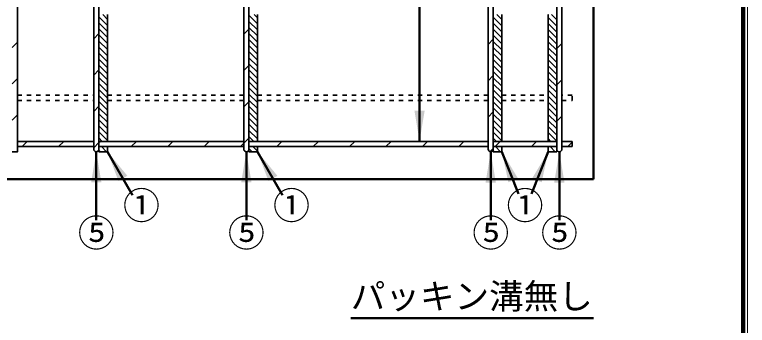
# Model space of a CAD drawing. Units: millimetres, scale not verified. Extents: x 100 to 4105, y 100 to 2870.
# Drawn here: x 3251 to 4105, y 1890 to 2253 of the extents above; entities that cross this region are included whole.
import ezdxf
from ezdxf.enums import TextEntityAlignment as Align

# ---------------------------------------------------------------- set-up
doc = ezdxf.new("R2010")
doc.units = ezdxf.units.MM
doc.header["$LTSCALE"] = 5
doc.linetypes.add('USER1', pattern=[2.2, 1, -1.2])
doc.layers.add('V-nasSTD', color=7, linetype='Continuous', lineweight=35)
doc.styles.add('ＭＳ ゴシック', font='')
doc.styles.get('ＭＳ ゴシック').set_extended_font_data('MS Gothic')

msp = doc.modelspace()

# ---------------------------------------------------------------- hatches: boundary and pattern name
at = {"layer": 'V-nasSTD'}
for points in [[(3728.737, 2140.895), (3722.737, 2104.895), (3716.737, 2140.895)], [(3351.737, 2056.895), (3345.737, 2092.895), (3339.737, 2056.895)], [(3381.933, 2064.719), (3358.737, 2092.895), (3371.541, 2058.719)], [(3526.737, 2056.895), (3520.737, 2092.895), (3514.737, 2056.895)], [(3556.933, 2064.719), (3533.737, 2092.895), (3546.541, 2058.719)], [(3811.737, 2056.887), (3805.737, 2092.887), (3799.737, 2056.887)], [(3831.908, 2059.382), (3826.324, 2057.187), (3818.737, 2092.887), (3837.492, 2061.578)], [(3853.982, 2061.578), (3872.737, 2092.887), (3865.15, 2057.187), (3859.566, 2059.382)], [(3891.737, 2056.887), (3885.737, 2092.887), (3879.737, 2056.887)]]:
    msp.add_hatch(color=256, dxfattribs=at).paths.add_polyline_path(points)

# ---------------------------------------------------------------- linework, layer by layer
at = {"layer": 'V-nasSTD', "lineweight": 100}
msp.add_line((4100, 105), (4100, 2865), dxfattribs=at)
at = {"layer": 'V-nasSTD', "lineweight": 50}
for p, q in [((3722.737, 2639.895), (3722.737, 2104.895)), ((3925.737, 2060.895), (3925.737, 2600.895)), ((3345.737, 2012.945), (3345.737, 2092.895)), ((3388.027, 2042.164), (3358.737, 2092.895)), ((3520.737, 2012.945), (3520.737, 2092.895)), ((3563.027, 2042.164), (3533.737, 2092.895)), ((3805.737, 2012.887), (3805.737, 2092.887)), ((3838.142, 2043.524), (3818.737, 2092.887)), ((3853.377, 2043.64), (3872.737, 2092.887)), ((3885.737, 2012.887), (3885.737, 2092.887)), ((3187.237, 2060.895), (3925.737, 2060.895)), ((3642.529, 1898.568), (3925.737, 1898.568))]:
    msp.add_line(p, q, dxfattribs=at)
at = {"layer": 'V-nasSTD'}
for p, q in [((3253.737, 2568.895), (3253.737, 2092.895)), ((3342.737, 2565.895), (3342.737, 2095.895)), ((3348.737, 2565.895), (3348.737, 2095.895)), ((3517.737, 2565.895), (3517.737, 2095.895)), ((3523.737, 2565.895), (3523.737, 2095.895)), ((3802.737, 2565.887), (3802.737, 2095.887)), ((3808.737, 2565.887), (3808.737, 2095.887)), ((3882.737, 2565.887), (3882.737, 2095.887)), ((3888.737, 2565.887), (3888.737, 2095.887)), ((3348.737, 2250.335), (3358.737, 2240.335)), ((3353.248, 2252.895), (3358.737, 2247.406)), ((3358.737, 2252.895), (3358.737, 2104.895)), ((3358.737, 2158.016), (3358.737, 2252.895)), ((3523.737, 2252.112), (3533.737, 2242.112)), ((3530.024, 2252.895), (3533.737, 2249.183)), ((3533.737, 2252.895), (3533.737, 2104.895)), ((3533.737, 2158.016), (3533.737, 2252.895)), ((3808.737, 2249.955), (3818.737, 2239.955)), ((3812.867, 2252.895), (3818.737, 2247.026)), ((3818.737, 2252.887), (3818.737, 2104.887)), ((3818.737, 2158.016), (3818.737, 2252.887)), ((3872.737, 2104.895), (3872.737, 2252.895)), ((3872.922, 2252.895), (3872.737, 2252.71)), ((3872.737, 2252.895), (3872.737, 2158.016)), ((3872.737, 2249.594), (3882.737, 2239.594)), ((3876.507, 2252.895), (3882.737, 2246.665)), ((3348.737, 2243.264), (3358.737, 2233.264)), ((3523.737, 2245.041), (3533.737, 2235.041)), ((3808.737, 2242.884), (3818.737, 2232.884)), ((3872.737, 2242.523), (3882.737, 2232.523)), ((3348.737, 2230.756), (3342.737, 2224.756)), ((3348.737, 2236.193), (3358.737, 2226.193)), ((3523.737, 2236.05), (3517.737, 2230.05)), ((3523.737, 2237.97), (3533.737, 2227.97)), ((3523.737, 2230.899), (3533.737, 2220.899)), ((3808.737, 2235.812), (3818.737, 2225.812)), ((3872.737, 2235.452), (3882.737, 2225.452)), ((3348.737, 2229.122), (3358.737, 2219.122)), ((3348.737, 2222.051), (3358.737, 2212.051)), ((3523.737, 2223.828), (3533.737, 2213.828)), ((3808.737, 2224.065), (3802.737, 2218.065)), ((3808.737, 2228.741), (3818.737, 2218.741)), ((3808.737, 2221.67), (3818.737, 2211.67)), ((3872.737, 2228.381), (3882.737, 2218.381)), ((3253.737, 2220.609), (3247.737, 2214.609)), ((3348.737, 2214.98), (3358.737, 2204.98)), ((3523.737, 2216.757), (3533.737, 2206.757)), ((3808.737, 2214.599), (3818.737, 2204.599)), ((3872.737, 2221.31), (3882.737, 2211.31)), ((3872.737, 2214.239), (3882.737, 2204.239)), ((3888.737, 2219.213), (3882.737, 2213.213)), ((3348.737, 2207.909), (3358.737, 2197.909)), ((3523.737, 2209.685), (3533.737, 2199.685)), ((3808.737, 2207.528), (3818.737, 2197.528)), ((3872.737, 2207.168), (3882.737, 2197.168)), ((3348.737, 2200.838), (3358.737, 2190.838)), ((3523.737, 2202.614), (3533.737, 2192.614)), ((3808.737, 2200.457), (3818.737, 2190.457)), ((3872.737, 2200.097), (3882.737, 2190.097)), ((3348.737, 2188.33), (3342.737, 2182.33)), ((3348.737, 2193.767), (3358.737, 2183.767)), ((3523.737, 2193.624), (3517.737, 2187.624)), ((3523.737, 2195.543), (3533.737, 2185.543)), ((3523.737, 2188.472), (3533.737, 2178.472)), ((3808.737, 2193.386), (3818.737, 2183.386)), ((3872.737, 2193.026), (3882.737, 2183.026)), ((3348.737, 2186.696), (3358.737, 2176.696)), ((3348.737, 2179.625), (3358.737, 2169.625)), ((3523.737, 2181.401), (3533.737, 2171.401)), ((3808.737, 2181.639), (3802.737, 2175.639)), ((3808.737, 2186.315), (3818.737, 2176.315)), ((3808.737, 2179.244), (3818.737, 2169.244)), ((3872.737, 2185.955), (3882.737, 2175.955)), ((3253.737, 2178.182), (3247.737, 2172.182)), ((3348.737, 2172.553), (3358.737, 2162.553)), ((3523.737, 2174.33), (3533.737, 2164.33)), ((3808.737, 2172.173), (3818.737, 2162.173)), ((3872.737, 2178.884), (3882.737, 2168.884)), ((3872.737, 2171.812), (3882.737, 2161.812)), ((3888.737, 2176.786), (3882.737, 2170.786)), ((3348.737, 2165.482), (3358.737, 2155.482)), ((3523.737, 2167.259), (3533.737, 2157.259)), ((3808.737, 2165.102), (3818.737, 2155.102)), ((3872.737, 2164.741), (3882.737, 2154.741)), ((3348.737, 2158.411), (3358.737, 2148.411)), ((3358.737, 2155.903), (3358.737, 2158.016)), ((3358.737, 2152.016), (3358.737, 2155.903)), ((3523.737, 2160.188), (3533.737, 2150.188)), ((3533.737, 2152.016), (3533.737, 2158.016)), ((3808.737, 2158.031), (3818.737, 2148.031)), ((3818.737, 2152.016), (3818.737, 2158.016)), ((3872.737, 2158.016), (3872.737, 2152.016)), ((3872.737, 2157.67), (3882.737, 2147.67)), ((3348.737, 2145.903), (3342.737, 2139.903)), ((3348.737, 2151.34), (3358.737, 2141.34)), ((3358.737, 2104.895), (3358.737, 2152.016)), ((3523.737, 2151.198), (3517.737, 2145.198)), ((3523.737, 2153.117), (3533.737, 2143.117)), ((3523.737, 2146.046), (3533.737, 2136.046)), ((3533.737, 2104.895), (3533.737, 2152.016)), ((3808.737, 2150.96), (3818.737, 2140.96)), ((3818.737, 2104.887), (3818.737, 2152.016)), ((3872.737, 2152.016), (3872.737, 2104.895)), ((3872.737, 2150.599), (3882.737, 2140.599)), ((3348.737, 2144.269), (3358.737, 2134.269)), ((3348.737, 2137.198), (3358.737, 2127.198)), ((3523.737, 2138.975), (3533.737, 2128.975)), ((3808.737, 2139.213), (3802.737, 2133.213)), ((3808.737, 2143.889), (3818.737, 2133.889)), ((3808.737, 2136.818), (3818.737, 2126.818)), ((3872.737, 2143.528), (3882.737, 2133.528)), ((3872.737, 2136.457), (3882.737, 2126.457)), ((3253.737, 2135.756), (3247.737, 2129.756)), ((3348.737, 2130.127), (3358.737, 2120.127)), ((3523.737, 2131.904), (3533.737, 2121.904)), ((3808.737, 2129.746), (3818.737, 2119.746)), ((3872.737, 2129.386), (3882.737, 2119.386)), ((3888.737, 2134.36), (3882.737, 2128.36)), ((3348.737, 2123.056), (3358.737, 2113.056)), ((3523.737, 2124.833), (3533.737, 2114.833)), ((3808.737, 2122.675), (3818.737, 2112.675)), ((3872.737, 2122.315), (3882.737, 2112.315)), ((3348.737, 2115.985), (3358.737, 2105.985)), ((3523.737, 2117.762), (3533.737, 2107.762)), ((3523.737, 2110.691), (3529.532, 2104.895)), ((3808.737, 2115.604), (3818.737, 2105.604)), ((3872.737, 2115.244), (3882.737, 2105.244)), ((3253.737, 2104.895), (3342.737, 2104.895)), ((3259.303, 2098.895), (3265.303, 2104.895)), ((3301.729, 2098.895), (3307.729, 2104.895)), ((3348.737, 2103.477), (3342.737, 2097.477)), ((3348.737, 2108.914), (3352.755, 2104.895)), ((3348.737, 2104.895), (3517.737, 2104.895)), ((3350.156, 2104.895), (3348.737, 2103.477)), ((3386.582, 2098.895), (3392.582, 2104.895)), ((3429.008, 2098.895), (3435.008, 2104.895)), ((3471.435, 2098.895), (3477.435, 2104.895)), ((3513.861, 2098.895), (3517.737, 2102.771)), ((3523.737, 2108.771), (3517.737, 2102.771)), ((3523.737, 2104.895), (3802.737, 2104.895)), ((3556.288, 2098.895), (3562.288, 2104.895)), ((3598.714, 2098.895), (3604.714, 2104.895)), ((3641.141, 2098.895), (3647.141, 2104.895)), ((3683.567, 2098.895), (3689.567, 2104.895)), ((3725.993, 2098.895), (3731.993, 2104.895)), ((3768.42, 2098.895), (3774.42, 2104.895)), ((3808.737, 2108.533), (3812.375, 2104.895)), ((3808.737, 2104.895), (3882.737, 2104.895)), ((3816.846, 2104.895), (3810.846, 2098.895)), ((3853.273, 2098.895), (3859.273, 2104.895)), ((3872.737, 2108.173), (3876.014, 2104.895)), ((3900.737, 2104.895), (3888.737, 2104.895)), ((3900.737, 2103.933), (3895.699, 2098.895)), ((3900.737, 2098.895), (3900.737, 2104.895)), ((3253.737, 2098.895), (3342.737, 2098.895)), ((3348.737, 2098.895), (3517.737, 2098.895)), ((3348.737, 2095.895), (3348.737, 2092.895)), ((3348.737, 2094.772), (3350.613, 2092.895)), ((3351.684, 2098.895), (3357.684, 2092.895)), ((3358.737, 2098.895), (3358.737, 2092.895)), ((3358.737, 2092.895), (3358.737, 2098.895)), ((3523.737, 2098.895), (3802.737, 2098.895)), ((3523.737, 2096.548), (3527.39, 2092.895)), ((3523.737, 2095.895), (3523.737, 2092.895)), ((3528.461, 2098.895), (3533.737, 2093.619)), ((3533.737, 2098.895), (3533.737, 2092.895)), ((3533.737, 2092.895), (3533.737, 2098.895)), ((3808.737, 2096.786), (3804.944, 2092.993)), ((3808.737, 2098.895), (3882.737, 2098.895)), ((3808.737, 2095.887), (3808.737, 2092.887)), ((3808.737, 2094.391), (3810.241, 2092.887)), ((3811.304, 2098.895), (3817.313, 2092.887)), ((3818.375, 2098.895), (3818.737, 2098.533)), ((3818.737, 2098.887), (3818.737, 2092.887)), ((3818.737, 2092.887), (3818.737, 2098.887)), ((3872.737, 2098.895), (3872.737, 2092.895)), ((3872.737, 2098.895), (3872.737, 2092.895)), ((3872.737, 2094.031), (3873.872, 2092.895)), ((3874.943, 2098.895), (3880.943, 2092.895)), ((3882.014, 2098.895), (3882.737, 2098.173)), ((3882.737, 2095.887), (3882.737, 2092.895)), ((3888.737, 2098.895), (3900.737, 2098.895)), ((3247.737, 2092.895), (3253.737, 2092.895)), ((3253.737, 2093.33), (3253.303, 2092.895)), ((3348.737, 2092.895), (3358.737, 2092.895)), ((3348.737, 2092.895), (3358.737, 2092.895)), ((3348.737, 2092.895), (3358.737, 2092.895)), ((3523.737, 2092.895), (3533.737, 2092.895)), ((3523.737, 2092.895), (3533.737, 2092.895)), ((3523.737, 2092.895), (3533.737, 2092.895)), ((3808.737, 2092.887), (3818.737, 2092.887)), ((3808.737, 2092.887), (3818.737, 2092.887)), ((3808.737, 2092.887), (3818.737, 2092.887)), ((3872.737, 2092.895), (3882.737, 2092.895)), ((3872.737, 2092.895), (3882.737, 2092.895)), ((3872.737, 2092.895), (3882.737, 2092.895)), ((3882.628, 2092.895), (3882.737, 2093.005))]:
    msp.add_line(p, q, dxfattribs=at)
at = {"layer": 'V-nasSTD', "linetype": 'USER1'}
for p, q in [((3253.737, 2158.719), (3342.737, 2158.719)), ((3358.737, 2158.719), (3517.737, 2158.719)), ((3533.737, 2158.719), (3802.737, 2158.719)), ((3818.737, 2158.719), (3872.737, 2158.719)), ((3900.737, 2158.719), (3888.737, 2158.719)), ((3900.737, 2152.719), (3900.737, 2158.719)), ((3253.737, 2152.719), (3342.737, 2152.719)), ((3358.737, 2152.719), (3517.737, 2152.719)), ((3533.737, 2152.719), (3802.737, 2152.719)), ((3818.737, 2152.719), (3872.737, 2152.719)), ((3888.737, 2152.719), (3900.737, 2152.719))]:
    msp.add_line(p, q, dxfattribs=at)
at = {"layer": 'V-nasSTD', "lineweight": 13}
msp.add_lwpolyline([(100, 100), (100, 2870), (4105, 2870), (4105, 100)], close=True, dxfattribs=at)
at = {"layer": 'V-nasSTD'}
for centre in [(3345.737, 2095.895), (3520.737, 2095.895), (3805.737, 2095.887), (3885.737, 2095.887)]:
    msp.add_arc(centre, 3, 180, 0, dxfattribs=at)

# ---------------------------------------------------------------- texts
at = {"layer": 'V-nasSTD', "style": 'ＭＳ ゴシック'}
for s, height, p in [('①', 31.67, (3376.79, 2045.814)), ('①', 31.67, (3551.79, 2045.814)), ('①', 31.67, (3824.137, 2045.805)), ('⑤', 31.67, (3324.173, 2013.795)), ('⑤', 31.67, (3499.173, 2013.795)), ('⑤', 31.67, (3784.173, 2013.787)), ('⑤', 31.67, (3864.173, 2013.787)), ('パッキン溝無し', 29.56, (3642.529, 1938.888))]:
    msp.add_text(s, height=height, dxfattribs=at).set_placement(p, align=Align.TOP_LEFT)

doc.saveas('drawing.dxf')
